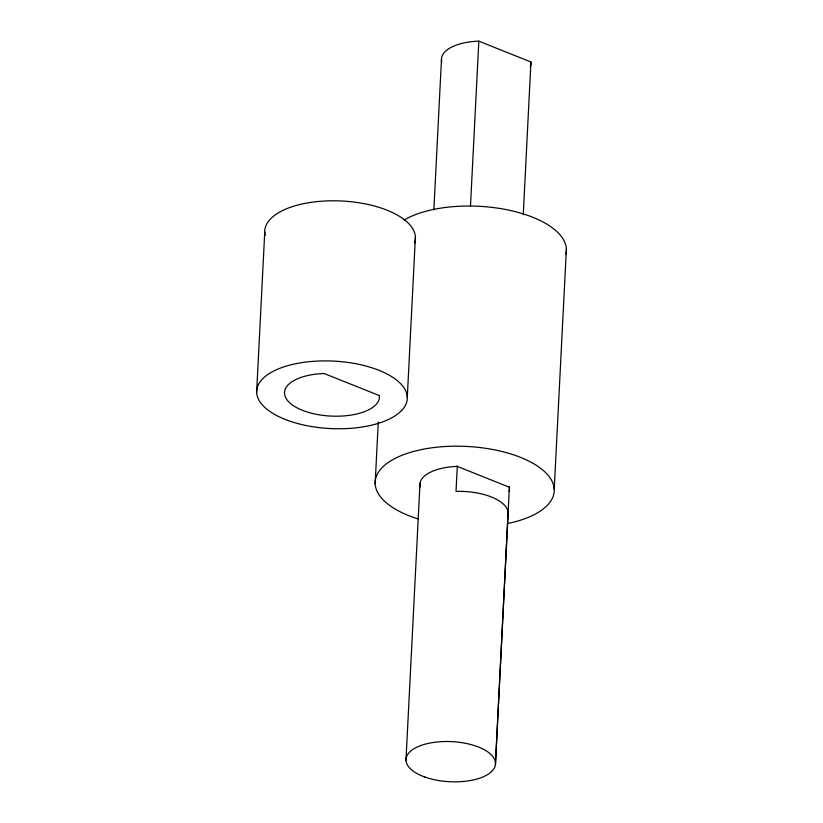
<?xml version="1.0" encoding="UTF-8"?>
<svg xmlns="http://www.w3.org/2000/svg" width="823" height="823" viewBox="0 0 823 823"><rect width="100%" height="100%" fill="white"/><g stroke="black" fill="none" stroke-linecap="round" stroke-linejoin="round"><path stroke-width="1.23" d="M256.632 392.406L264.739 232.302M375.154 483.636L378.271 421.993M407.292 397.252L415.399 237.158M405.976 760.195L420.018 483.111M433.855 209.865L441.457 59.781M457.321 465.839L456.024 491.424A44.823 20.071 2.9 0 1 508.12 512.256L495.508 763.168M470.478 206.162L478.832 41.15L530.938 61.982L523.263 214.68M495.395 765.009L509.416 486.671M554.218 489.397L566.378 249.256M265.181 235.409A75.418 33.774 2.9 0 1 342.121 201.018A75.418 33.774 2.9 0 1 414.401 243.269M530.938 61.982A44.823 20.071 2.9 0 1 530.238 66.725M441.745 61.756A44.823 20.071 2.9 0 1 478.832 41.15M404.062 220.019A89.635 40.132 2.9 0 1 508.645 210.102A89.635 40.132 2.9 0 1 565.905 254.163M418.115 518.953A89.635 40.132 2.9 0 1 397.54 457.218A89.635 40.132 2.9 0 1 534.785 464.357A89.635 40.132 2.9 0 1 507.266 523.582M509.036 491.074A44.823 20.071 2.9 0 0 509.396 487.247L457.29 466.404A44.823 20.071 2.9 0 0 420.183 486.918M379.352 395.596L324.128 373.508A47.508 21.275 2.9 0 0 284.892 395.657A47.508 21.275 2.9 0 0 336.288 416.212A47.508 21.275 2.9 0 0 379.352 395.596M288.184 420.563A75.418 33.774 2.9 0 0 406.953 401.12A75.418 33.774 2.9 0 0 300.745 362.799A75.418 33.774 2.9 0 0 288.184 420.563M424.73 776.984A44.823 20.071 2.9 0 0 495.312 765.421A44.823 20.071 2.9 0 0 432.198 742.644A44.823 20.071 2.9 0 0 424.73 776.984"/></g></svg>
